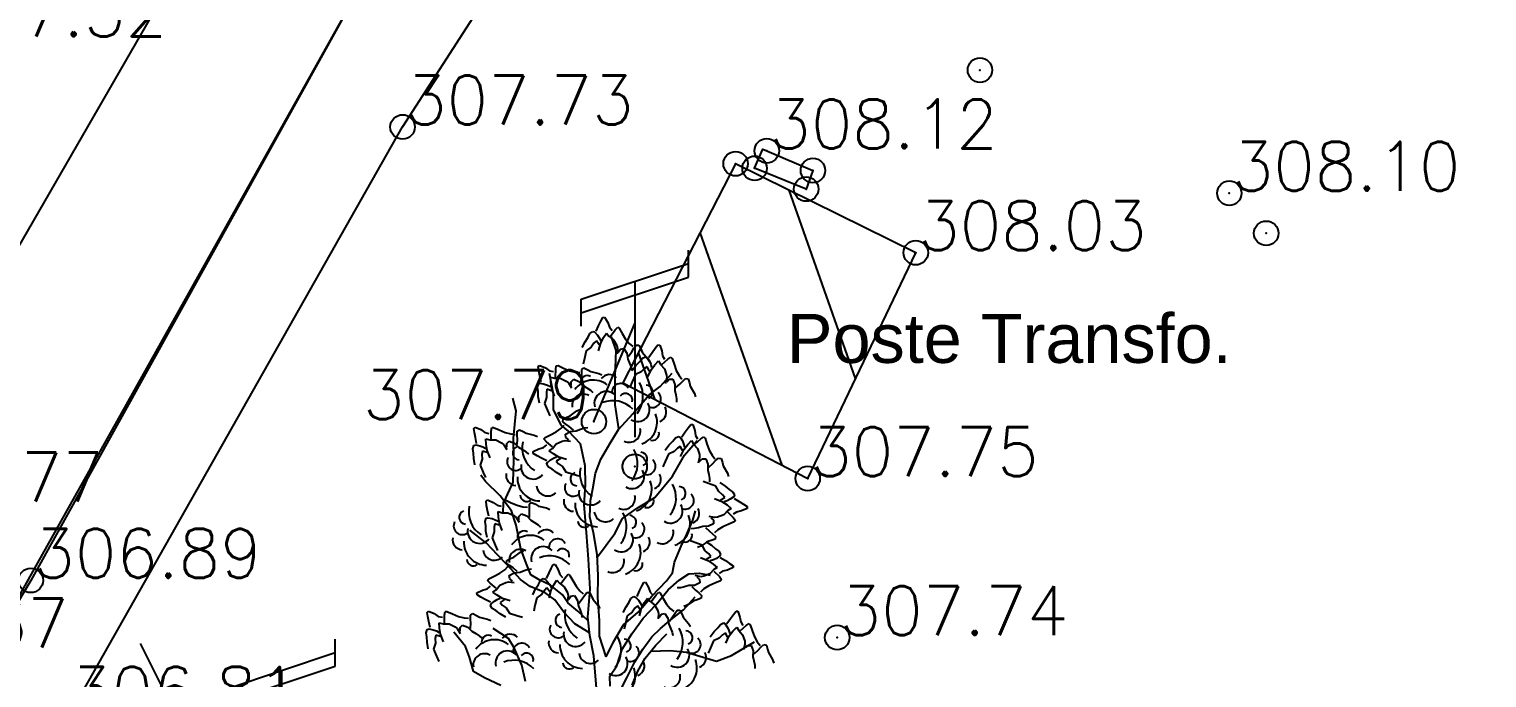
# Model space of a CAD drawing. Header units: millimetres. Extents: x 524954 to 526204, y 9523489 to 9524010.
# Drawn here: x 526006.16 to 526035.92, y 9523861.85 to 9523875.09 of the extents above; entities that cross this region are included whole.
import ezdxf
from ezdxf.enums import TextEntityAlignment as Align

# ---------------------------------------------------------------- set-up
doc = ezdxf.new("R2010")
doc.units = ezdxf.units.MM
doc.header["$PDMODE"] = 32
doc.header["$PDSIZE"] = 0.5
for name, pattern in [('ACAD_ISO12W100', [21, 12, -3, 0, -3, 0, -3]), ('AXES2', [28.575, 19.05, -3.175, 3.175, -3.175]), ('CACHE2', [4.7625, 3.175, -1.5875])]:
    doc.linetypes.add(name, pattern=pattern)
for name, color, linetype in [('Arbre', 34, 'ACAD_ISO12W100'), ('Axe_Route_Existante', 1, 'AXES2'), ('Bati', 6, 'Continuous'), ('Bati_H', 1, 'Continuous'), ('Bord_Route_Existante', 6, 'Continuous'), ('CN_01_00', 3, 'Continuous'), ('Réseau_Electrique', 1, 'CACHE2'), ('TopoAlt', 3, 'Continuous'), ('TOPOJIS', 7, 'Continuous'), ('Toponomie', 7, 'CACHE2')]:
    doc.layers.add(name, color=color, linetype=linetype)
doc.layers.add('Bord_Route_Existante_POLY3D', color=6, linetype='Continuous', plot=False)
doc.layers.add('Trottoir', color=7, linetype='Continuous', true_color=0xff6666)
doc.styles.add('Simplex 1.0', font='Simplex.shx', dxfattribs={"width": 0.99, "height": 1})
doc.styles.get("Standard").update_dxf_attribs({"font": 'arial.ttf'})

# ---------------------------------------------------------------- blocks, each defined once
blk = doc.blocks.new('TCPOINT M')
at = {"color": 0}
blk.add_point((0, 0), dxfattribs=at)
at = {"layer": 'TopoAlt', "style": 'Simplex 1.0', "width": 0.99}
blk.add_attdef('ALT', (0.15, 0.15), '', height=1, dxfattribs=at)
blk = doc.blocks.new('e004')
at = {"color": 0}
blk.add_line((0, 3.777478), (0, 0.25), dxfattribs=at)
for points in [[(-1.096503, 3.137365), (-1.096503, 3.412949), (1.096503, 4.142007), (1.096503, 4.417591)], [(-1.096503, 2.861781), (-1.096503, 3.137365), (1.096503, 3.866423), (1.096503, 4.142007)]]:
    blk.add_lwpolyline(points, dxfattribs=at)
blk.add_circle((0, 0), 0.25, dxfattribs=at)
blk = doc.blocks.new('v088')
at = {"color": 3, "linetype": 'Continuous'}
for p, q in [((-0.118, 12.113), (-0.069, 12.224)), ((-0.069, 12.224), (-0.024, 12.318)), ((-0.024, 12.318), (0.016, 12.396)), ((0.016, 12.396), (0.055, 12.4)), ((0.055, 12.4), (0.118, 12.291)), ((0.118, 12.291), (0.152, 12.195)), ((-0.344, 11.901), (-0.283, 11.991)), ((-0.283, 11.991), (-0.243, 12.069)), ((-0.243, 12.069), (-0.188, 12.111)), ((-0.188, 12.111), (-0.15, 12.099)), ((-0.112, 11.918), (-0.162, 11.869)), ((-0.15, 12.099), (-0.092, 12.035)), ((-0.054, 11.839), (-0.112, 11.918)), ((-0.092, 12.035), (-0.054, 11.98)), ((-0.054, 11.98), (-0.022, 11.919)), ((-0.025, 11.872), (0.032, 11.984)), ((0.032, 11.984), (0.092, 12.078)), ((0.092, 12.078), (0.144, 12.013)), ((0.144, 12.013), (0.24, 11.942)), ((0.152, 12.195), (0.207, 12.131)), ((0.175, 12.015), (0.272, 12.144)), ((0.24, 11.942), (0.305, 11.825)), ((0.272, 12.144), (0.324, 12.197)), ((0.324, 12.197), (0.356, 12.175)), ((0.356, 12.175), (0.415, 12.069)), ((0.415, 12.069), (0.484, 11.953)), ((0.484, 11.953), (0.56, 11.862)), ((-0.403, 11.78), (-0.344, 11.901)), ((-0.32, 11.714), (-0.357, 11.558)), ((-0.217, 11.788), (-0.32, 11.714)), ((-0.162, 11.869), (-0.217, 11.788)), ((-0.066, 11.715), (-0.025, 11.872)), ((0.305, 11.825), (0.32, 11.765)), ((0.32, 11.765), (0.311, 11.65)), ((0.334, 11.69), (0.378, 11.749)), ((0.378, 11.749), (0.45, 11.762)), ((0.45, 11.762), (0.511, 11.664)), ((0.511, 11.664), (0.53, 11.547)), ((0.542, 11.608), (0.608, 11.694)), ((0.56, 11.862), (0.63, 11.801)), ((0.608, 11.694), (0.653, 11.766)), ((0.653, 11.766), (0.699, 11.829)), ((0.699, 11.829), (0.754, 11.828)), ((0.754, 11.828), (0.796, 11.754)), ((0.796, 11.754), (0.824, 11.689)), ((0.824, 11.689), (0.934, 11.561)), ((0.958, 11.583), (1.027, 11.683)), ((1.027, 11.683), (1.089, 11.768)), ((1.089, 11.768), (1.142, 11.837)), ((1.142, 11.837), (1.181, 11.833)), ((1.181, 11.833), (1.223, 11.714)), ((1.223, 11.714), (1.239, 11.614)), ((1.239, 11.614), (1.281, 11.541)), ((-1.299, 11.392), (-1.27, 11.417)), ((-1.285, 11.305), (-1.299, 11.392)), ((-1.27, 11.417), (-1.154, 11.366)), ((-1.154, 11.366), (-1.07, 11.309)), ((-0.947, 11.176), (-0.943, 11.337)), ((-0.943, 11.337), (-0.932, 11.411)), ((-0.932, 11.411), (-0.894, 11.412)), ((-0.894, 11.412), (-0.784, 11.361)), ((-0.784, 11.361), (-0.66, 11.307)), ((-0.413, 11.333), (-0.367, 11.365)), ((-0.413, 11.254), (-0.413, 11.333)), ((-0.357, 11.558), (-0.382, 11.444)), ((-0.367, 11.365), (-0.29, 11.329)), ((-0.29, 11.329), (-0.229, 11.292)), ((0.53, 11.547), (0.565, 11.463)), ((0.565, 11.463), (0.596, 11.383)), ((0.596, 11.383), (0.609, 11.315)), ((0.615, 11.31), (0.696, 11.418)), ((0.696, 11.418), (0.773, 11.494)), ((0.773, 11.494), (0.827, 11.564)), ((0.869, 11.352), (0.8, 11.283)), ((0.827, 11.564), (0.889, 11.595)), ((0.927, 11.391), (0.869, 11.352)), ((0.889, 11.595), (0.923, 11.575)), ((0.923, 11.575), (0.969, 11.502)), ((0.969, 11.302), (0.927, 11.391)), ((0.934, 11.561), (0.97, 11.497)), ((0.935, 11.183), (1.004, 11.329)), ((0.969, 11.502), (0.996, 11.441)), ((0.996, 11.441), (1.016, 11.375)), ((1.004, 11.329), (1.081, 11.429)), ((1.081, 11.429), (1.158, 11.51)), ((1.158, 11.51), (1.196, 11.437)), ((1.196, 11.437), (1.277, 11.348)), ((1.227, 11.433), (1.346, 11.541)), ((1.277, 11.348), (1.319, 11.221)), ((1.346, 11.541), (1.408, 11.583)), ((1.408, 11.583), (1.435, 11.556)), ((1.435, 11.556), (1.473, 11.441)), ((1.473, 11.441), (1.519, 11.314)), ((1.519, 11.314), (1.577, 11.21)), ((-1.317, 10.975), (-1.297, 11.041)), ((-1.297, 11.041), (-1.259, 11.053)), ((-1.266, 11.203), (-1.285, 11.305)), ((-1.241, 11.084), (-1.266, 11.203)), ((-1.259, 11.053), (-1.174, 11.037)), ((-1.174, 11.037), (-1.111, 11.014)), ((-1.111, 11.014), (-1.05, 10.983)), ((-1.07, 11.309), (-0.988, 11.29)), ((-1.05, 11.179), (-0.971, 11.157)), ((-1.044, 11.067), (-1.05, 11.179)), ((-1.024, 10.943), (-1.044, 11.067)), ((-0.971, 11.157), (-0.851, 11.155)), ((-0.851, 11.155), (-0.73, 11.098)), ((-0.73, 11.098), (-0.682, 11.059)), ((-0.682, 11.059), (-0.622, 10.96)), ((-0.66, 11.307), (-0.544, 11.278)), ((-0.626, 11.08), (-0.576, 11.133)), ((-0.626, 11.006), (-0.626, 11.08)), ((-0.576, 11.133), (-0.468, 11.09)), ((-0.544, 11.278), (-0.452, 11.27)), ((-0.468, 11.09), (-0.384, 11.005)), ((-0.408, 11.17), (-0.413, 11.254)), ((-0.41, 11.061), (-0.408, 11.17)), ((-0.229, 11.292), (-0.065, 11.254)), ((-0.065, 11.254), (0.001, 11.223)), ((0.619, 11.083), (0.573, 10.975)), ((0.685, 11.229), (0.619, 11.083)), ((0.8, 11.283), (0.685, 11.229)), ((1.323, 11.16), (1.292, 11.048)), ((1.319, 11.221), (1.323, 11.16)), ((1.323, 11.083), (1.377, 11.133)), ((1.377, 11.133), (1.45, 11.133)), ((1.45, 11.133), (1.492, 11.025)), ((1.492, 11.025), (1.489, 10.906)), ((1.512, 10.964), (1.592, 11.037)), ((1.577, 11.21), (1.635, 11.137)), ((1.592, 11.037), (1.65, 11.098)), ((1.65, 11.098), (1.708, 11.152)), ((1.708, 11.152), (1.762, 11.141)), ((1.762, 11.141), (1.789, 11.06)), ((1.789, 11.06), (1.804, 10.991)), ((-1.303, 10.889), (-1.317, 10.975)), ((-1.3, 10.78), (-1.303, 10.889)), ((-1.277, 10.647), (-1.3, 10.78)), ((-1.131, 10.763), (-1.171, 10.642)), ((-1.122, 10.929), (-1.134, 10.861)), ((-1.134, 10.861), (-1.131, 10.763)), ((-1.029, 10.899), (-1.122, 10.929)), ((-0.966, 10.792), (-1.024, 10.943)), ((-0.384, 11.005), (-0.307, 10.958)), ((-0.307, 10.958), (-0.234, 10.911)), ((-0.234, 10.911), (-0.184, 10.864)), ((1.489, 10.906), (1.508, 10.818)), ((1.508, 10.818), (1.523, 10.733)), ((1.523, 10.733), (1.523, 10.664)), ((1.804, 10.991), (1.889, 10.844)), ((1.889, 10.844), (1.912, 10.775)), ((-1.171, 10.642), (-1.109, 10.494)), ((-1.109, 10.494), (-1.063, 10.387)), ((-0.648, 10.385), (-0.514, 10.488)), ((-0.514, 10.488), (-0.448, 10.519)), ((-2.616, 10.132), (-2.587, 10.158)), ((-2.603, 10.046), (-2.616, 10.132)), ((-2.587, 10.158), (-2.471, 10.107)), ((-2.261, 10.077), (-2.249, 10.151)), ((-2.249, 10.151), (-2.211, 10.152)), ((-2.211, 10.152), (-2.101, 10.101)), ((-0.931, 10.06), (-0.836, 10.131)), ((-0.836, 10.131), (-0.771, 10.198)), ((-0.796, 10.268), (-0.791, 10.323)), ((-0.735, 10.218), (-0.796, 10.268)), ((-0.791, 10.323), (-0.715, 10.36)), ((-0.666, 10.169), (-0.735, 10.218)), ((-0.715, 10.36), (-0.648, 10.385)), ((-0.583, 10.098), (-0.666, 10.169)), ((-0.438, 10.113), (-0.356, 10.14)), ((-0.356, 10.14), (-0.287, 10.149)), ((1.7, 10.058), (1.762, 10.142)), ((1.762, 10.142), (1.816, 10.212)), ((1.816, 10.212), (1.854, 10.208)), ((1.854, 10.208), (1.896, 10.089)), ((-2.583, 9.943), (-2.603, 10.046)), ((-2.558, 9.824), (-2.583, 9.943)), ((-2.471, 10.107), (-2.388, 10.049)), ((-2.388, 10.049), (-2.306, 10.03)), ((-2.368, 9.919), (-2.288, 9.897)), ((-2.362, 9.808), (-2.368, 9.919)), ((-2.288, 9.897), (-2.168, 9.895)), ((-2.264, 9.917), (-2.261, 10.077)), ((-2.168, 9.895), (-2.047, 9.839)), ((-2.101, 10.101), (-1.977, 10.047)), ((-2.047, 9.839), (-2, 9.799)), ((-1.977, 10.047), (-1.862, 10.018)), ((-1.943, 9.82), (-1.893, 9.873)), ((-1.893, 9.873), (-1.786, 9.83)), ((-1.862, 10.018), (-1.769, 10.01)), ((-1.786, 9.83), (-1.702, 9.745)), ((-1.731, 9.995), (-1.73, 10.074)), ((-1.725, 9.911), (-1.731, 9.995)), ((-1.73, 10.074), (-1.685, 10.105)), ((-1.728, 9.802), (-1.725, 9.911)), ((-1.685, 10.105), (-1.608, 10.069)), ((-1.608, 10.069), (-1.547, 10.033)), ((-1.547, 10.033), (-1.382, 9.994)), ((-1.382, 9.994), (-1.316, 9.963)), ((-1.184, 9.915), (-1.161, 9.945)), ((-1.134, 9.859), (-1.184, 9.915)), ((-1.161, 9.945), (-1.051, 9.998)), ((-1.012, 9.755), (-1.134, 9.859)), ((-1.051, 9.998), (-0.931, 10.06)), ((-0.934, 9.816), (-0.814, 9.874)), ((-0.814, 9.874), (-0.753, 9.886)), ((-0.753, 9.886), (-0.639, 9.87)), ((-0.743, 10.015), (-0.642, 10.071)), ((-0.734, 9.943), (-0.743, 10.015)), ((-0.677, 9.896), (-0.734, 9.943)), ((-0.642, 10.071), (-0.523, 10.083)), ((-0.523, 10.083), (-0.438, 10.113)), ((1.369, 9.792), (1.446, 9.869)), ((1.446, 9.869), (1.5, 9.939)), ((1.5, 9.939), (1.562, 9.969)), ((1.562, 9.969), (1.596, 9.95)), ((1.596, 9.95), (1.643, 9.877)), ((1.631, 9.958), (1.7, 10.058)), ((1.643, 9.877), (1.669, 9.815)), ((1.754, 9.804), (1.831, 9.885)), ((1.831, 9.885), (1.869, 9.812)), ((1.896, 10.089), (1.912, 9.989)), ((1.9, 9.808), (2.019, 9.915)), ((1.912, 9.989), (1.954, 9.915)), ((2.019, 9.915), (2.081, 9.958)), ((2.081, 9.958), (2.108, 9.931)), ((2.108, 9.931), (2.146, 9.815)), ((-2.634, 9.715), (-2.614, 9.781)), ((-2.621, 9.629), (-2.634, 9.715)), ((-2.617, 9.52), (-2.621, 9.629)), ((-2.614, 9.781), (-2.576, 9.793)), ((-2.576, 9.793), (-2.492, 9.777)), ((-2.492, 9.777), (-2.428, 9.754)), ((-2.439, 9.669), (-2.451, 9.601)), ((-2.451, 9.601), (-2.448, 9.503)), ((-2.346, 9.639), (-2.439, 9.669)), ((-2.428, 9.754), (-2.368, 9.723)), ((-2.342, 9.683), (-2.362, 9.808)), ((-2.283, 9.532), (-2.342, 9.683)), ((-2, 9.799), (-1.94, 9.7)), ((-1.944, 9.746), (-1.943, 9.82)), ((-1.702, 9.745), (-1.624, 9.699)), ((-1.624, 9.699), (-1.552, 9.652)), ((-1.552, 9.652), (-1.502, 9.604)), ((-1.402, 9.657), (-1.289, 9.715)), ((-1.401, 9.619), (-1.402, 9.657)), ((-1.325, 9.574), (-1.401, 9.619)), ((-1.233, 9.524), (-1.325, 9.574)), ((-1.289, 9.715), (-1.192, 9.743)), ((-1.192, 9.743), (-1.125, 9.794)), ((-1.079, 9.676), (-1.011, 9.724)), ((-0.989, 9.611), (-1.079, 9.676)), ((-1.047, 9.49), (-0.989, 9.525)), ((-1.011, 9.724), (-0.934, 9.816)), ((-0.88, 9.547), (-0.989, 9.611)), ((-0.989, 9.525), (-0.927, 9.553)), ((-0.726, 9.498), (-0.88, 9.547)), ((1.289, 9.685), (1.369, 9.792)), ((1.358, 9.604), (1.292, 9.458)), ((1.473, 9.658), (1.358, 9.604)), ((1.542, 9.727), (1.473, 9.658)), ((1.6, 9.765), (1.542, 9.727)), ((1.643, 9.677), (1.6, 9.765)), ((1.608, 9.558), (1.677, 9.704)), ((1.669, 9.815), (1.689, 9.75)), ((1.677, 9.704), (1.754, 9.804)), ((1.869, 9.812), (1.95, 9.723)), ((1.95, 9.723), (1.993, 9.596)), ((1.996, 9.535), (1.966, 9.423)), ((1.993, 9.596), (1.996, 9.535)), ((2.146, 9.815), (2.193, 9.689)), ((2.193, 9.689), (2.25, 9.585)), ((2.25, 9.585), (2.308, 9.512)), ((2.323, 9.473), (2.381, 9.527)), ((2.381, 9.527), (2.435, 9.515)), ((-2.595, 9.387), (-2.617, 9.52)), ((-2.448, 9.503), (-2.488, 9.382)), ((-2.488, 9.382), (-2.427, 9.234)), ((-2.427, 9.234), (-2.38, 9.127)), ((-1.125, 9.469), (-1.233, 9.524)), ((-1.128, 9.398), (-1.113, 9.435)), ((-1.089, 9.341), (-1.128, 9.398)), ((-1.113, 9.435), (-1.047, 9.49)), ((-1.014, 9.297), (-1.089, 9.341)), ((-0.927, 9.231), (-1.014, 9.297)), ((-0.848, 9.516), (-0.931, 9.463)), ((-0.931, 9.463), (-0.885, 9.411)), ((-0.81, 9.165), (-0.927, 9.231)), ((-0.885, 9.411), (-0.807, 9.351)), ((-0.807, 9.351), (-0.739, 9.244)), ((-0.739, 9.244), (-0.586, 9.198)), ((1.292, 9.458), (1.246, 9.35)), ((1.996, 9.458), (2.05, 9.508)), ((2.05, 9.508), (2.123, 9.508)), ((2.123, 9.508), (2.166, 9.4)), ((2.166, 9.4), (2.162, 9.281)), ((2.162, 9.281), (2.181, 9.192)), ((2.185, 9.338), (2.266, 9.412)), ((2.266, 9.412), (2.323, 9.473)), ((2.435, 9.515), (2.462, 9.435)), ((2.462, 9.435), (2.477, 9.365)), ((2.477, 9.365), (2.562, 9.219)), ((-0.586, 9.198), (-0.473, 9.166)), ((2.18, 9.009), (2.07, 9.048)), ((2.33, 8.953), (2.18, 9.009)), ((2.181, 9.192), (2.196, 9.108)), ((2.196, 9.108), (2.196, 9.038)), ((2.391, 8.841), (2.33, 8.953)), ((2.406, 9.027), (2.519, 8.953)), ((2.519, 8.953), (2.601, 8.881)), ((2.562, 9.219), (2.585, 9.15)), ((-2.366, 8.647), (-2.337, 8.672)), ((-2.353, 8.56), (-2.366, 8.647)), ((-2.337, 8.672), (-2.221, 8.621)), ((-2.011, 8.592), (-1.999, 8.665)), ((-1.999, 8.665), (-1.961, 8.666)), ((-1.961, 8.666), (-1.851, 8.615)), ((2.3, 8.701), (2.45, 8.641)), ((2.465, 8.776), (2.391, 8.841)), ((2.421, 8.673), (2.507, 8.721)), ((2.45, 8.641), (2.555, 8.57)), ((2.507, 8.721), (2.465, 8.776)), ((2.561, 8.655), (2.497, 8.632)), ((2.621, 8.686), (2.561, 8.655)), ((2.601, 8.881), (2.673, 8.832)), ((2.691, 8.737), (2.621, 8.686)), ((2.673, 8.832), (2.708, 8.773)), ((2.708, 8.773), (2.691, 8.737)), ((2.701, 8.703), (2.805, 8.64)), ((2.805, 8.64), (2.893, 8.584)), ((-2.333, 8.457), (-2.353, 8.56)), ((-2.308, 8.338), (-2.333, 8.457)), ((-2.221, 8.621), (-2.138, 8.563)), ((-2.138, 8.563), (-2.056, 8.544)), ((-2.118, 8.433), (-2.038, 8.411)), ((-2.112, 8.322), (-2.118, 8.433)), ((-2.038, 8.411), (-1.918, 8.409)), ((-2.014, 8.431), (-2.011, 8.592)), ((-1.918, 8.409), (-1.797, 8.353)), ((-1.851, 8.615), (-1.727, 8.562)), ((-1.797, 8.353), (-1.75, 8.313)), ((-1.727, 8.562), (-1.612, 8.532)), ((-1.693, 8.334), (-1.643, 8.387)), ((-1.643, 8.387), (-1.536, 8.344)), ((-1.612, 8.532), (-1.519, 8.524)), ((-1.536, 8.344), (-1.452, 8.259)), ((-1.481, 8.509), (-1.48, 8.588)), ((-1.475, 8.425), (-1.481, 8.509)), ((-1.48, 8.588), (-1.435, 8.619)), ((-1.478, 8.316), (-1.475, 8.425)), ((-1.435, 8.619), (-1.357, 8.583)), ((-1.357, 8.583), (-1.297, 8.547)), ((-1.297, 8.547), (-1.132, 8.508)), ((-1.132, 8.508), (-1.066, 8.477)), ((2.301, 8.311), (2.188, 8.335)), ((2.487, 8.369), (2.362, 8.319)), ((2.57, 8.455), (2.487, 8.369)), ((2.555, 8.57), (2.64, 8.498)), ((2.568, 8.425), (2.683, 8.312)), ((2.64, 8.498), (2.57, 8.455)), ((2.749, 8.424), (2.679, 8.378)), ((2.848, 8.446), (2.749, 8.424)), ((2.964, 8.496), (2.848, 8.446)), ((2.893, 8.584), (2.966, 8.534)), ((2.966, 8.534), (2.964, 8.496)), ((-2.384, 8.23), (-2.364, 8.296)), ((-2.371, 8.143), (-2.384, 8.23)), ((-2.367, 8.034), (-2.371, 8.143)), ((-2.364, 8.296), (-2.326, 8.308)), ((-2.326, 8.308), (-2.242, 8.291)), ((-2.242, 8.291), (-2.178, 8.268)), ((-2.189, 8.184), (-2.201, 8.115)), ((-2.201, 8.115), (-2.198, 8.017)), ((-2.096, 8.154), (-2.189, 8.184)), ((-2.178, 8.268), (-2.118, 8.237)), ((-2.092, 8.197), (-2.112, 8.322)), ((-2.033, 8.047), (-2.092, 8.197)), ((-1.75, 8.313), (-1.69, 8.215)), ((-1.694, 8.261), (-1.693, 8.334)), ((-1.452, 8.259), (-1.374, 8.213)), ((-1.374, 8.213), (-1.302, 8.166)), ((-1.302, 8.166), (-1.252, 8.118)), ((1.888, 8.085), (1.819, 8.08)), ((1.971, 8.105), (1.888, 8.085)), ((2.058, 8.13), (1.971, 8.105)), ((2.178, 8.134), (2.058, 8.13)), ((2.117, 8.111), (2.195, 8.035)), ((2.282, 8.183), (2.178, 8.134)), ((2.225, 8.306), (2.278, 8.256)), ((2.278, 8.256), (2.282, 8.183)), ((2.367, 8.061), (2.298, 7.999)), ((2.362, 8.319), (2.301, 8.311)), ((2.467, 8.125), (2.367, 8.061)), ((2.591, 8.179), (2.467, 8.125)), ((2.704, 8.225), (2.591, 8.179)), ((2.683, 8.312), (2.729, 8.254)), ((2.729, 8.254), (2.704, 8.225)), ((-2.345, 7.902), (-2.367, 8.034)), ((-2.198, 8.017), (-2.238, 7.897)), ((-2.238, 7.897), (-2.177, 7.749)), ((-2.177, 7.749), (-2.13, 7.641)), ((1.896, 7.802), (1.786, 7.841)), ((2.046, 7.746), (1.896, 7.802)), ((2.163, 7.821), (2.022, 7.727)), ((2.107, 7.634), (2.046, 7.746)), ((2.123, 7.82), (2.235, 7.746)), ((2.231, 7.841), (2.163, 7.821)), ((2.195, 8.035), (2.261, 7.981)), ((2.31, 7.872), (2.231, 7.841)), ((2.235, 7.746), (2.317, 7.675)), ((2.261, 7.981), (2.318, 7.927)), ((2.318, 7.927), (2.31, 7.872)), ((-1.94, 7.438), (-1.864, 7.475)), ((-1.864, 7.475), (-1.797, 7.5)), ((-1.797, 7.5), (-1.663, 7.603)), ((-1.663, 7.603), (-1.598, 7.634)), ((2.022, 7.727), (1.955, 7.7)), ((2.016, 7.494), (2.166, 7.434)), ((2.181, 7.57), (2.107, 7.634)), ((2.137, 7.467), (2.223, 7.514)), ((2.223, 7.514), (2.181, 7.57)), ((2.277, 7.448), (2.213, 7.425)), ((2.337, 7.479), (2.277, 7.448)), ((2.317, 7.675), (2.389, 7.625)), ((2.407, 7.53), (2.337, 7.479)), ((2.389, 7.625), (2.424, 7.566)), ((2.424, 7.566), (2.407, 7.53)), ((2.417, 7.496), (2.521, 7.433)), ((-2.2, 7.113), (-2.081, 7.175)), ((-2.081, 7.175), (-1.985, 7.246)), ((-1.985, 7.246), (-1.92, 7.313)), ((-1.945, 7.383), (-1.94, 7.438)), ((-1.884, 7.333), (-1.945, 7.383)), ((-1.892, 7.13), (-1.791, 7.186)), ((-1.815, 7.284), (-1.884, 7.333)), ((-1.732, 7.213), (-1.815, 7.284)), ((-1.791, 7.186), (-1.672, 7.198)), ((-1.672, 7.198), (-1.587, 7.228)), ((-1.587, 7.228), (-1.505, 7.255)), ((-1.505, 7.255), (-1.436, 7.264)), ((-1.128, 7.069), (-1.078, 7.18)), ((-1.078, 7.18), (-1.034, 7.275)), ((-1.034, 7.275), (-0.994, 7.353)), ((-0.994, 7.353), (-0.955, 7.356)), ((-0.955, 7.356), (-0.891, 7.247)), ((-0.891, 7.247), (-0.858, 7.151)), ((-0.858, 7.151), (-0.802, 7.088)), ((-0.738, 7.1), (-0.686, 7.153)), ((-0.686, 7.153), (-0.654, 7.131)), ((2.203, 7.162), (2.079, 7.112)), ((2.166, 7.434), (2.271, 7.363)), ((2.286, 7.249), (2.203, 7.162)), ((2.271, 7.363), (2.357, 7.292)), ((2.284, 7.218), (2.399, 7.105)), ((2.357, 7.292), (2.286, 7.249)), ((2.465, 7.218), (2.395, 7.171)), ((2.564, 7.239), (2.465, 7.218)), ((2.521, 7.433), (2.609, 7.377)), ((2.68, 7.289), (2.564, 7.239)), ((2.609, 7.377), (2.682, 7.328)), ((2.682, 7.328), (2.68, 7.289)), ((-2.439, 6.83), (-2.342, 6.858)), ((-2.342, 6.858), (-2.275, 6.909)), ((-2.333, 7.03), (-2.31, 7.06)), ((-2.283, 6.974), (-2.333, 7.03)), ((-2.31, 7.06), (-2.2, 7.113)), ((-2.161, 6.87), (-2.283, 6.974)), ((-2.161, 6.839), (-2.083, 6.931)), ((-2.083, 6.931), (-1.963, 6.989)), ((-1.963, 6.989), (-1.902, 7.001)), ((-1.902, 7.001), (-1.788, 6.985)), ((-1.883, 7.058), (-1.892, 7.13)), ((-1.826, 7.011), (-1.883, 7.058)), ((-1.413, 6.737), (-1.354, 6.857)), ((-1.354, 6.857), (-1.293, 6.947)), ((-1.293, 6.947), (-1.253, 7.025)), ((-1.253, 7.025), (-1.198, 7.067)), ((-1.198, 7.067), (-1.16, 7.055)), ((-1.122, 6.874), (-1.172, 6.826)), ((-1.16, 7.055), (-1.101, 6.992)), ((-1.064, 6.795), (-1.122, 6.874)), ((-1.101, 6.992), (-1.063, 6.936)), ((-1.063, 6.936), (-1.032, 6.875)), ((-1.035, 6.828), (-0.978, 6.941)), ((-0.978, 6.941), (-0.918, 7.034)), ((-0.918, 7.034), (-0.866, 6.97)), ((-0.866, 6.97), (-0.77, 6.898)), ((-0.835, 6.972), (-0.738, 7.1)), ((-0.77, 6.898), (-0.705, 6.781)), ((-0.654, 7.131), (-0.595, 7.025)), ((-0.595, 7.025), (-0.526, 6.909)), ((-0.526, 6.909), (-0.45, 6.818)), ((0.768, 6.815), (0.813, 6.909)), ((0.813, 6.909), (0.853, 6.987)), ((0.853, 6.987), (0.891, 6.991)), ((0.891, 6.991), (0.955, 6.881)), ((0.955, 6.881), (0.989, 6.786)), ((1.604, 6.878), (1.535, 6.874)), ((1.688, 6.899), (1.604, 6.878)), ((1.775, 6.923), (1.688, 6.899)), ((1.894, 6.927), (1.775, 6.923)), ((1.834, 6.904), (1.912, 6.828)), ((1.999, 6.976), (1.894, 6.927)), ((2.018, 7.104), (1.904, 7.128)), ((1.941, 7.1), (1.994, 7.049)), ((1.994, 7.049), (1.999, 6.976)), ((2.084, 6.854), (2.014, 6.792)), ((2.079, 7.112), (2.018, 7.104)), ((2.184, 6.918), (2.084, 6.854)), ((2.307, 6.972), (2.184, 6.918)), ((2.42, 7.018), (2.307, 6.972)), ((2.399, 7.105), (2.445, 7.047)), ((2.445, 7.047), (2.42, 7.018)), ((-2.551, 6.772), (-2.439, 6.83)), ((-2.55, 6.734), (-2.551, 6.772)), ((-2.475, 6.689), (-2.55, 6.734)), ((-2.383, 6.639), (-2.475, 6.689)), ((-2.274, 6.584), (-2.383, 6.639)), ((-2.277, 6.513), (-2.262, 6.55)), ((-2.262, 6.55), (-2.196, 6.606)), ((-2.228, 6.791), (-2.161, 6.839)), ((-2.138, 6.726), (-2.228, 6.791)), ((-2.196, 6.606), (-2.138, 6.64)), ((-2.029, 6.662), (-2.138, 6.726)), ((-2.138, 6.64), (-2.076, 6.668)), ((-1.998, 6.632), (-2.08, 6.578)), ((-2.08, 6.578), (-2.034, 6.526)), ((-1.875, 6.613), (-2.029, 6.662)), ((-1.33, 6.67), (-1.367, 6.514)), ((-1.227, 6.745), (-1.33, 6.67)), ((-1.172, 6.826), (-1.227, 6.745)), ((-1.076, 6.671), (-1.035, 6.828)), ((-0.705, 6.781), (-0.69, 6.721)), ((-0.69, 6.721), (-0.699, 6.606)), ((-0.675, 6.646), (-0.632, 6.705)), ((-0.632, 6.705), (-0.56, 6.719)), ((-0.56, 6.719), (-0.498, 6.621)), ((-0.498, 6.621), (-0.48, 6.503)), ((-0.468, 6.564), (-0.402, 6.651)), ((-0.45, 6.818), (-0.379, 6.757)), ((-0.402, 6.651), (-0.357, 6.722)), ((-0.357, 6.722), (-0.31, 6.785)), ((-0.31, 6.785), (-0.255, 6.784)), ((-0.255, 6.784), (-0.214, 6.71)), ((-0.214, 6.71), (-0.186, 6.645)), ((-0.186, 6.645), (-0.075, 6.517)), ((0.493, 6.492), (0.554, 6.582)), ((0.554, 6.582), (0.594, 6.66)), ((0.594, 6.66), (0.649, 6.702)), ((0.649, 6.702), (0.686, 6.689)), ((0.686, 6.689), (0.745, 6.626)), ((0.719, 6.703), (0.768, 6.815)), ((0.745, 6.626), (0.783, 6.571)), ((0.783, 6.571), (0.814, 6.51)), ((0.811, 6.463), (0.868, 6.575)), ((0.868, 6.575), (0.929, 6.669)), ((0.929, 6.669), (0.98, 6.604)), ((0.98, 6.604), (1.076, 6.532)), ((0.989, 6.786), (1.044, 6.722)), ((1.011, 6.606), (1.108, 6.734)), ((1.108, 6.734), (1.161, 6.787)), ((1.161, 6.787), (1.192, 6.766)), ((1.192, 6.766), (1.252, 6.66)), ((1.252, 6.66), (1.321, 6.544)), ((1.879, 6.614), (1.738, 6.52)), ((1.947, 6.634), (1.879, 6.614)), ((1.912, 6.828), (1.977, 6.774)), ((2.026, 6.666), (1.947, 6.634)), ((1.977, 6.774), (2.034, 6.72)), ((2.034, 6.72), (2.026, 6.666)), ((-3.568, 6.377), (-3.539, 6.402)), ((-3.555, 6.29), (-3.568, 6.377)), ((-3.535, 6.188), (-3.555, 6.29)), ((-3.539, 6.402), (-3.423, 6.351)), ((-3.423, 6.351), (-3.34, 6.294)), ((-3.34, 6.294), (-3.258, 6.275)), ((-3.216, 6.161), (-3.213, 6.322)), ((-3.213, 6.322), (-3.201, 6.396)), ((-3.201, 6.396), (-3.163, 6.397)), ((-3.163, 6.397), (-3.053, 6.346)), ((-3.053, 6.346), (-2.929, 6.292)), ((-2.929, 6.292), (-2.814, 6.263)), ((-2.814, 6.263), (-2.721, 6.255)), ((-2.683, 6.24), (-2.682, 6.318)), ((-2.682, 6.318), (-2.637, 6.35)), ((-2.637, 6.35), (-2.56, 6.314)), ((-2.56, 6.314), (-2.499, 6.278)), ((-2.499, 6.278), (-2.334, 6.239)), ((-2.238, 6.456), (-2.277, 6.513)), ((-2.163, 6.412), (-2.238, 6.456)), ((-2.076, 6.346), (-2.163, 6.412)), ((-1.959, 6.28), (-2.076, 6.346)), ((-2.034, 6.526), (-1.957, 6.466)), ((-1.957, 6.466), (-1.888, 6.359)), ((-1.888, 6.359), (-1.735, 6.313)), ((-1.735, 6.313), (-1.622, 6.281)), ((-1.367, 6.514), (-1.392, 6.4)), ((-0.48, 6.503), (-0.444, 6.419)), ((-0.444, 6.419), (-0.414, 6.339)), ((-0.414, 6.339), (-0.401, 6.271)), ((-0.075, 6.517), (-0.04, 6.453)), ((0.433, 6.371), (0.493, 6.492)), ((0.516, 6.305), (0.479, 6.149)), ((0.62, 6.379), (0.516, 6.305)), ((0.675, 6.46), (0.62, 6.379)), ((0.724, 6.509), (0.675, 6.46)), ((0.782, 6.43), (0.724, 6.509)), ((0.771, 6.306), (0.811, 6.463)), ((1.076, 6.532), (1.141, 6.416)), ((1.141, 6.416), (1.157, 6.356)), ((1.157, 6.356), (1.147, 6.241)), ((1.171, 6.28), (1.215, 6.339)), ((1.215, 6.339), (1.286, 6.353)), ((1.286, 6.353), (1.348, 6.255)), ((1.321, 6.544), (1.397, 6.452)), ((1.348, 6.255), (1.367, 6.137)), ((1.378, 6.198), (1.444, 6.285)), ((1.397, 6.452), (1.467, 6.391)), ((1.444, 6.285), (1.489, 6.356)), ((1.489, 6.356), (1.536, 6.42)), ((1.536, 6.42), (1.591, 6.419)), ((1.591, 6.419), (1.633, 6.344)), ((1.633, 6.344), (1.661, 6.279)), ((1.661, 6.279), (1.771, 6.151)), ((1.738, 6.52), (1.671, 6.493)), ((2.623, 6.25), (2.685, 6.334)), ((2.685, 6.334), (2.739, 6.404)), ((2.739, 6.404), (2.777, 6.4)), ((2.777, 6.4), (2.82, 6.28)), ((2.82, 6.28), (2.835, 6.18)), ((-3.586, 5.96), (-3.566, 6.026)), ((-3.573, 5.874), (-3.586, 5.96)), ((-3.566, 6.026), (-3.528, 6.038)), ((-3.51, 6.069), (-3.535, 6.188)), ((-3.528, 6.038), (-3.444, 6.022)), ((-3.444, 6.022), (-3.38, 5.999)), ((-3.38, 5.999), (-3.32, 5.968)), ((-3.32, 6.164), (-3.24, 6.142)), ((-3.314, 6.053), (-3.32, 6.164)), ((-3.294, 5.928), (-3.314, 6.053)), ((-3.24, 6.142), (-3.121, 6.14)), ((-3.121, 6.14), (-2.999, 6.083)), ((-2.999, 6.083), (-2.952, 6.044)), ((-2.952, 6.044), (-2.892, 5.945)), ((-2.896, 5.991), (-2.895, 6.065)), ((-2.895, 6.065), (-2.845, 6.118)), ((-2.845, 6.118), (-2.738, 6.075)), ((-2.738, 6.075), (-2.654, 5.99)), ((-2.677, 6.155), (-2.683, 6.24)), ((-2.68, 6.046), (-2.677, 6.155)), ((-2.654, 5.99), (-2.576, 5.943)), ((-2.334, 6.239), (-2.268, 6.208)), ((0.479, 6.149), (0.454, 6.035)), ((1.367, 6.137), (1.402, 6.054)), ((1.402, 6.054), (1.433, 5.974)), ((1.433, 5.974), (1.446, 5.906)), ((1.771, 6.151), (1.807, 6.088)), ((2.212, 5.877), (2.293, 5.984)), ((2.293, 5.984), (2.37, 6.061)), ((2.37, 6.061), (2.423, 6.13)), ((2.423, 6.13), (2.485, 6.161)), ((2.523, 5.957), (2.466, 5.919)), ((2.485, 6.161), (2.52, 6.142)), ((2.52, 6.142), (2.566, 6.069)), ((2.566, 5.869), (2.523, 5.957)), ((2.554, 6.15), (2.623, 6.25)), ((2.566, 6.069), (2.593, 6.007)), ((2.593, 6.007), (2.612, 5.942)), ((2.6, 5.896), (2.677, 5.996)), ((2.677, 5.996), (2.754, 6.077)), ((2.754, 6.077), (2.793, 6.004)), ((2.793, 6.004), (2.873, 5.915)), ((2.823, 6), (2.943, 6.107)), ((2.835, 6.18), (2.877, 6.107)), ((2.943, 6.107), (3.004, 6.15)), ((3.004, 6.15), (3.031, 6.123)), ((3.031, 6.123), (3.07, 6.007)), ((3.07, 6.007), (3.116, 5.88)), ((-3.57, 5.765), (-3.573, 5.874)), ((-3.547, 5.632), (-3.57, 5.765)), ((-3.4, 5.748), (-3.44, 5.627)), ((-3.392, 5.914), (-3.403, 5.846)), ((-3.403, 5.846), (-3.4, 5.748)), ((-3.298, 5.884), (-3.392, 5.914)), ((-3.235, 5.777), (-3.294, 5.928)), ((-2.576, 5.943), (-2.504, 5.896)), ((-2.504, 5.896), (-2.454, 5.849)), ((2.281, 5.796), (2.216, 5.65)), ((2.396, 5.85), (2.281, 5.796)), ((2.466, 5.919), (2.396, 5.85)), ((2.531, 5.75), (2.6, 5.896)), ((2.873, 5.915), (2.916, 5.788)), ((2.92, 5.727), (2.889, 5.615)), ((2.916, 5.788), (2.92, 5.727)), ((2.92, 5.65), (2.973, 5.7)), ((2.973, 5.7), (3.047, 5.7)), ((3.047, 5.7), (3.089, 5.592)), ((3.116, 5.88), (3.173, 5.777)), ((3.173, 5.777), (3.231, 5.703)), ((3.189, 5.603), (3.247, 5.665)), ((3.247, 5.665), (3.304, 5.719)), ((3.304, 5.719), (3.358, 5.707)), ((3.358, 5.707), (3.385, 5.627)), ((-3.44, 5.627), (-3.379, 5.479)), ((-3.379, 5.479), (-3.332, 5.372)), ((2.216, 5.65), (2.169, 5.542)), ((3.089, 5.592), (3.085, 5.473)), ((3.085, 5.473), (3.104, 5.384)), ((3.104, 5.384), (3.12, 5.3)), ((3.108, 5.53), (3.189, 5.603)), ((3.385, 5.627), (3.4, 5.557)), ((3.4, 5.557), (3.485, 5.411)), ((3.485, 5.411), (3.508, 5.342)), ((3.12, 5.3), (3.12, 5.23))]:
    blk.add_line(p, q, dxfattribs=at)
at = {"linetype": 'Continuous'}
for p, q in [((0.29, 11.722), (0.197, 12)), ((0.27, 11.193), (0.29, 11.722)), ((-0.991, 10.831), (-1.069, 11.252)), ((0.269, 10.614), (0.27, 11.193)), ((1.188, 10.988), (1.437, 11.261)), ((-1.749, 10.491), (-1.817, 10.751)), ((-0.991, 10.52), (-0.991, 10.831)), ((0.634, 10.429), (0.968, 10.816)), ((0.968, 10.816), (1.188, 10.988)), ((-1.806, 9.931), (-1.749, 10.491)), ((-0.835, 10.2), (-0.991, 10.52)), ((0.345, 10.122), (0.269, 10.614)), ((0.336, 10.112), (0.634, 10.429)), ((-0.683, 10.078), (-0.835, 10.2)), ((-1.797, 9.483), (-1.806, 9.931)), ((-0.435, 9.816), (-0.683, 10.078)), ((-0.025, 9.501), (0.168, 9.829)), ((0.168, 9.829), (0.336, 10.112)), ((1.69, 9.587), (1.945, 9.885)), ((-0.339, 9.37), (-0.435, 9.816)), ((1.444, 9.153), (1.69, 9.587)), ((-1.812, 9.035), (-1.797, 9.483)), ((-0.337, 8.979), (-0.339, 9.37)), ((-0.131, 9.219), (-0.025, 9.501)), ((-2.378, 9.048), (-2.474, 9.177)), ((-2.074, 8.756), (-2.378, 9.048)), ((-1.992, 8.647), (-1.812, 9.035)), ((-0.36, 8.574), (-0.337, 8.979)), ((-0.186, 8.901), (-0.131, 9.219)), ((1.08, 8.722), (1.444, 9.153)), ((-1.843, 8.45), (-2.074, 8.756)), ((-0.243, 8.328), (-0.231, 8.658)), ((-0.231, 8.658), (-0.186, 8.901)), ((0.718, 8.503), (1.08, 8.722)), ((-1.75, 8.153), (-1.843, 8.45)), ((-0.311, 8.009), (-0.36, 8.574)), ((0.424, 8.292), (0.718, 8.503)), ((1.855, 8.26), (1.913, 8.447)), ((-2.358, 7.786), (-2.7, 8.052)), ((-1.653, 7.676), (-1.75, 8.153)), ((-0.174, 8), (-0.243, 8.328)), ((0.262, 7.984), (0.424, 8.292)), ((1.736, 7.971), (1.855, 8.26)), ((-2.129, 7.554), (-2.358, 7.786)), ((-0.274, 7.463), (-0.311, 8.009)), ((-0.096, 7.56), (-0.174, 8)), ((-0.093, 7.509), (0.262, 7.984)), ((1.617, 7.726), (1.736, 7.971)), ((-1.932, 7.347), (-2.129, 7.554)), ((-1.547, 7.38), (-1.653, 7.676)), ((-0.237, 6.848), (-0.274, 7.463)), ((-0.075, 7.131), (-0.096, 7.56)), ((1.481, 7.4), (1.617, 7.726)), ((-1.665, 7.048), (-1.932, 7.347)), ((-1.449, 7.14), (-1.547, 7.38)), ((1.321, 7.017), (1.442, 7.181)), ((1.442, 7.181), (1.481, 7.4)), ((1.575, 7.035), (1.778, 7.163)), ((1.778, 7.163), (1.983, 7.174)), ((1.983, 7.174), (2.214, 7.135)), ((-1.463, 6.903), (-1.665, 7.048)), ((-1.162, 6.785), (-1.463, 6.903)), ((-1.266, 7.031), (-1.449, 7.14)), ((-1.047, 6.93), (-1.266, 7.031)), ((-0.806, 6.736), (-1.047, 6.93)), ((-0.287, 6.281), (-0.237, 6.848)), ((-0.084, 6.677), (-0.075, 7.131)), ((1.023, 6.706), (1.321, 7.017)), ((1.356, 6.837), (1.575, 7.035)), ((-0.96, 6.634), (-1.162, 6.785)), ((-0.78, 6.382), (-0.96, 6.634)), ((-0.697, 6.571), (-0.806, 6.736)), ((-0.488, 6.401), (-0.697, 6.571)), ((-0.049, 6.211), (-0.084, 6.677)), ((0.743, 6.383), (1.023, 6.706)), ((1.107, 6.54), (1.356, 6.837)), ((1.663, 6.427), (1.906, 6.693)), ((-0.551, 6.145), (-0.78, 6.382)), ((-0.279, 6.204), (-0.488, 6.401)), ((-0.248, 5.902), (-0.287, 6.281)), ((0.438, 6.122), (0.743, 6.383)), ((0.61, 5.939), (0.846, 6.255)), ((0.846, 6.255), (1.107, 6.54)), ((1.381, 6.204), (1.663, 6.427)), ((-2.787, 5.681), (-3.023, 5.969)), ((-1.907, 5.843), (-2.222, 6.048)), ((-0.254, 5.961), (-0.551, 6.145)), ((-0.049, 5.888), (-0.049, 6.211)), ((0.24, 5.776), (0.438, 6.122)), ((1.021, 5.879), (1.198, 6.044)), ((1.198, 6.044), (1.381, 6.204)), ((-2.701, 5.459), (-2.787, 5.681)), ((-1.791, 5.652), (-1.907, 5.843)), ((-0.165, 5.487), (-0.248, 5.902)), ((0.085, 5.468), (-0.049, 5.888)), ((0.085, 5.468), (0.24, 5.776)), ((0.411, 5.624), (0.61, 5.939)), ((0.834, 5.626), (1.021, 5.879)), ((0.881, 5.441), (1.1, 5.706)), ((1.1, 5.706), (1.325, 5.941)), ((2.646, 5.496), (3.119, 5.774)), ((-2.621, 5.169), (-2.701, 5.459)), ((-1.635, 5.301), (-1.791, 5.652)), ((-0.107, 4.829), (-0.165, 5.487)), ((0.306, 5.286), (0.411, 5.624)), ((0.51, 5.041), (0.671, 5.368)), ((0.671, 5.368), (0.834, 5.626)), ((0.731, 5.176), (0.881, 5.441)), ((1.001, 5.586), (1.394, 5.601)), ((1.394, 5.601), (1.731, 5.564)), ((1.731, 5.564), (2, 5.483)), ((2, 5.483), (2.338, 5.378)), ((2.338, 5.378), (2.646, 5.496)), ((-2.4, 5.043), (-2.621, 5.169)), ((-1.559, 4.967), (-1.635, 5.301)), ((0.161, 5.071), (0.306, 5.286)), ((0.172, 4.872), (0.161, 5.071)), ((0.619, 4.888), (0.731, 5.176)), ((-2.061, 4.882), (-2.4, 5.043)), ((0.379, 4.79), (0.51, 5.041))]:
    blk.add_line(p, q, dxfattribs=at)
at = {"color": 3, "linetype": 'Continuous'}
for centre, major_axis, start_param, end_param in [((-0.176, 10.651), (0.33, 0.33), 0.12682, 1.733702), ((-0.3, 11.072), (0.0964, 0.0964), 0.254619, 2.377018), ((0.15, 11.024), (0.145, 0.145), 6.263619, 7.998733), ((0.383, 10.87), (-0.125, 0.125), 4.396235, 7.060094), ((0.275, 10.786), (0.4, 0.4), 4.836335, 6.022049), ((0.899, 10.876), (0.099, 0.099), 4.31771, 7.031286), ((-0.376, 10.6), (0.164, 0.164), 0.282297, 2.520721), ((0.091, 10.641), (0.174, 0.174), 6.236163, 8.918901), ((0.223, 10.132), (-0.4, 0.4), 4.689978, 5.875693), ((0.483, 10.705), (-0.099, 0.099), 3.680741, 6.394318), ((1.029, 10.733), (-0.125, 0.125), 2.081137, 4.744996), ((0.728, 10.517), (-0.174, 0.174), 1.793126, 4.475865), ((0.662, 10.258), (-0.33, 0.33), 2.69514, 4.302022), ((1.111, 10.467), (-0.145, 0.145), 2.713295, 4.448408), ((0.557, 10.08), (0.164, 0.164), 3.478918, 5.717341), ((-1.063, 9.743), (0.4, 0.4), 2.158504, 3.344219), ((1.031, 10.021), (0.0964, 0.0964), 3.62262, 5.745019), ((-1.76, 9.451), (-0.125, 0.125), 0.293965, 2.957824), ((-1.682, 9.628), (-0.099, 0.099), -0.421529, 2.292047), ((0.165, 9.415), (0.4, 0.4), 4.836335, 6.022049), ((0.788, 9.505), (-0.099, 0.099), 2.746913, 5.46049), ((-1.405, 9.343), (0.174, 0.174), 2.133893, 4.816631), ((-0.504, 9.099), (0.099, 0.099), 1.149268, 3.862844), ((0.115, 9.214), (-0.4, 0.4), 0.587708, 1.773422), ((0.617, 9.147), (-0.174, 0.174), 1.793126, 4.475865), ((0.918, 9.363), (0.125, 0.125), 3.651933, 6.315792), ((-1.753, 9.172), (-0.145, 0.145), 0.590553, 2.325666), ((-1.26, 9.119), (0.33, 0.33), 2.307735, 3.914618), ((-1.104, 8.984), (0.164, 0.164), 2.463212, 4.701636), ((-0.582, 8.923), (0.125, 0.125), 1.864761, 4.52862), ((0.552, 8.888), (-0.33, 0.33), 2.69514, 4.302022), ((1.001, 9.096), (-0.145, 0.145), 2.713295, 4.448408), ((0.949, 8.713), (-0.4, 0.4), 3.265538, 4.451253), ((1.572, 8.803), (0.099, 0.099), 4.31771, 7.031286), ((-1.534, 8.776), (0.0964, 0.0964), 2.435534, 4.557933), ((-0.575, 8.644), (0.145, 0.145), 2.161349, 3.896462), ((-0.227, 8.814), (0.174, 0.174), 2.133893, 4.816631), ((0.447, 8.71), (-0.164, 0.164), 1.908121, 4.146545), ((0.921, 8.65), (0.0964, 0.0964), 3.62262, 5.745019), ((1.702, 8.661), (0.125, 0.125), 3.651933, 6.315792), ((-2.774, 8.316), (-0.099, 0.099), -0.421529, 2.292047), ((-2.155, 8.43), (0.4, 0.4), 2.158504, 3.344219), ((-0.082, 8.59), (0.33, 0.33), 2.307735, 3.914618), ((0.074, 8.455), (0.164, 0.164), 2.463212, 4.701636), ((-0.061, 8.127), (-0.4, 0.4), 3.265538, 4.451253), ((0.562, 8.217), (0.099, 0.099), 4.31771, 7.031286), ((1.401, 8.445), (0.174, 0.174), 3.363922, 6.046661), ((1.336, 8.186), (-0.33, 0.33), 2.69514, 4.302022), ((1.785, 8.394), (-0.145, 0.145), 2.713295, 4.448408), ((-2.851, 8.139), (-0.125, 0.125), 0.293965, 2.957824), ((-2.497, 8.031), (0.174, 0.174), 2.133893, 4.816631), ((-1.589, 7.903), (0.0964, 0.0964), 0.254619, 2.377018), ((-1.138, 7.855), (-0.145, 0.145), 4.692823, 6.427936), ((-0.356, 8.247), (0.0964, 0.0964), 2.435534, 4.557933), ((0.692, 8.074), (-0.125, 0.125), 2.081137, 4.744996), ((1.23, 8.008), (0.164, 0.164), 3.478918, 5.717341), ((-2.844, 7.86), (-0.145, 0.145), 0.590553, 2.325666), ((-2.352, 7.806), (0.33, 0.33), 2.307735, 3.914618), ((-1.464, 7.482), (0.33, 0.33), 0.12682, 1.733702), ((-1.198, 7.473), (-0.174, 0.174), 4.665366, 7.348105), ((-0.906, 7.701), (0.125, 0.125), 5.967031, 8.63089), ((0.391, 7.858), (0.174, 0.174), 3.363922, 6.046661), ((0.326, 7.599), (0.33, 0.33), 4.265936, 5.872819), ((0.775, 7.808), (-0.145, 0.145), 2.713295, 4.448408), ((1.705, 7.948), (-0.0964, 0.0964), 2.051824, 4.174223), ((-2.625, 7.463), (0.0964, 0.0964), 2.435534, 4.557933), ((-2.195, 7.672), (0.164, 0.164), 2.463212, 4.701636), ((-1.664, 7.431), (-0.164, 0.164), -1.288499, 0.949924), ((-1.066, 6.963), (-0.4, 0.4), 4.689978, 5.875693), ((-0.805, 7.536), (-0.099, 0.099), 3.680741, 6.394318), ((0.221, 7.421), (0.164, 0.164), 3.478918, 5.717341), ((0.695, 7.362), (-0.0964, 0.0964), 2.051824, 4.174223), ((-0.812, 6.21), (-0.099, 0.099), -0.421529, 2.292047), ((-0.193, 6.324), (-0.4, 0.4), 0.587708, 1.773422), ((-0.89, 6.033), (0.125, 0.125), 1.864761, 4.52862), ((-0.535, 5.925), (0.174, 0.174), 2.133893, 4.816631), ((1.088, 5.771), (-0.4, 0.4), 3.265538, 4.451253), ((1.711, 5.861), (0.099, 0.099), 4.31771, 7.031286), ((-2.195, 5.352), (0.33, 0.33), 0.12682, 1.733702), ((-2.32, 5.773), (0.0964, 0.0964), 0.254619, 2.377018), ((-1.869, 5.725), (0.145, 0.145), 6.263619, 7.998733), ((-1.637, 5.571), (-0.125, 0.125), 4.396235, 7.060094), ((-0.882, 5.754), (-0.145, 0.145), 0.590553, 2.325666), ((-0.39, 5.7), (0.33, 0.33), 2.307735, 3.914618), ((-0.172, 5.602), (0.4, 0.4), 4.836335, 6.022049), ((0.452, 5.692), (0.099, 0.099), 4.31771, 7.031286), ((0.582, 5.55), (0.125, 0.125), 3.651933, 6.315792), ((1.841, 5.718), (-0.125, 0.125), 2.081137, 4.744996), ((-2.395, 5.301), (-0.164, 0.164), -1.288499, 0.949924), ((-1.928, 5.343), (0.174, 0.174), 6.236163, 8.918901), ((-1.797, 4.833), (0.4, 0.4), 6.260774, 7.446489), ((-1.536, 5.406), (0.099, 0.099), 5.251538, 7.965114), ((-0.234, 5.566), (-0.164, 0.164), 0.892416, 3.130839), ((0.28, 5.334), (0.174, 0.174), 3.363922, 6.046661), ((0.664, 5.283), (-0.145, 0.145), 2.713295, 4.448408), ((1.54, 5.502), (0.174, 0.174), 3.363922, 6.046661), ((1.475, 5.243), (0.33, 0.33), 4.265936, 5.872819), ((1.924, 5.452), (-0.145, 0.145), 2.713295, 4.448408), ((-0.663, 5.357), (0.0964, 0.0964), 2.435534, 4.557933), ((0.215, 5.075), (-0.33, 0.33), 2.69514, 4.302022), ((1.37, 5.065), (-0.164, 0.164), 1.908121, 4.146545)]:
    blk.add_ellipse(centre, major_axis=major_axis, ratio=1, start_param=start_param, end_param=end_param, dxfattribs=at)

msp = doc.modelspace()

# ---------------------------------------------------------------- hatches: boundary and pattern name
at = {"layer": 'Bati_H'}
h = msp.add_hatch(dxfattribs=at)
h.set_pattern_fill('_U', color=256, scale=2, angle=109.4195, style=0, pattern_type=0)
h.set_pattern_definition([(109.419465943, (0, 0), (-1.886219507, -0.6649631354), [])])
h.paths.add_polyline_path([(526022.055, 9523865.921), (526024.262, 9523870.531), (526020.584, 9523872.347), (526018.281, 9523867.871)])

# ---------------------------------------------------------------- linework, layer by layer
at = {"layer": 'Axe_Route_Existante', "ltscale": 0.5, "flags": 128}
msp.add_lwpolyline([(525586.699, 9523773.004), (525594.438, 9523777.106), (525618.223, 9523789.407), (525625.013, 9523793.73), (525631.595, 9523797.596), (525637.632, 9523800.898), (525652.791, 9523807.42), (525669.106, 9523811.823), (525685.979, 9523814.884), (525693.088, 9523815.654), (525707.454, 9523816.694), (525717.039, 9523816.84), (525725.297, 9523816.644), (525729.698, 9523816.378), (525741.406, 9523815.177), (525741.84, 9523815.117), (525749.699, 9523813.877), (525775.145, 9523809.302), (525803.422, 9523804.201), (525817.048, 9523801.682), (525827.851, 9523799.771), (525839.056, 9523798.429), (525854.65, 9523797.376), (525870.172, 9523796.814), (525884.208, 9523797.02), (525899.003, 9523797.789), (525917.125, 9523799.773), (525932.341, 9523803.156), (525937.747, 9523804.809), (525941.803, 9523806.256), (525947.141, 9523808.768), (525964.848, 9523819.198), (525980.541, 9523832.453), (525991.817, 9523846.401), (526001.896, 9523863.645), (526032.968, 9523917.472), (526051.53, 9523951.634), (526076.259, 9523995.188)], dxfattribs=at)
at = {"layer": 'Bati', "elevation": 308.122, "flags": 128}
msp.add_lwpolyline([(526021.22, 9523872.61), (526022.163, 9523872.208), (526022.024, 9523871.829), (526020.971, 9523872.253), (526021.138, 9523872.645), (526021.22, 9523872.61)], dxfattribs=at)
at = {"layer": 'Bati', "flags": 128}
msp.add_lwpolyline([(526022.055, 9523865.921), (526024.262, 9523870.531), (526020.584, 9523872.347), (526018.281, 9523867.871), (526018.281, 9523867.871)], close=True, dxfattribs=at)
at = {"layer": 'Bord_Route_Existante', "flags": 128}
msp.add_lwpolyline([(526013.385, 9523876.804), (526005.046, 9523861.929)], dxfattribs=at)
at = {"layer": 'Bord_Route_Existante_POLY3D'}
msp.add_polyline3d([(526013.385, 9523876.804, 307.75), (526006.191, 9523863.842, 306.89), (526005.046, 9523861.929, 306.73), (525996.6, 9523847.299, 305.51), (525994.689, 9523844.347, 305.26), (525983.277, 9523830.232, 304.05), (525967.105, 9523816.393, 302.57), (525948.42, 9523805.544, 301.06), (525945.886, 9523804.22, 300.87), (525940.911, 9523802.137, 300.45), (525933.059, 9523799.742, 299.83), (525917.724, 9523796.301, 298.79), (525915.068, 9523795.885, 298.64), (525910.579, 9523795.372, 298.26), (525899.19, 9523794.37, 297.34), (525884.152, 9523793.467, 296.28), (525869.882, 9523793.206, 295.29)], dxfattribs=at)
at = {"layer": 'CN_01_00', "elevation": 307, "flags": 128}
msp.add_lwpolyline([(526008.875, 9523861.672), (526008.659, 9523862.102), (526008.446, 9523862.528), (526008.433, 9523862.556)], dxfattribs=at)
at = {"layer": 'Réseau_Electrique', "flags": 128}
msp.add_lwpolyline([(526017.691, 9523867.083), (526018.524, 9523869.085)], dxfattribs=at)
at = {"layer": 'Trottoir', "elevation": 307.739, "flags": 128}
msp.add_lwpolyline([(526048.558, 9523870.293), (526046.701, 9523873.032), (526049.794, 9523875.706), (526051.897, 9523879.387), (526052.702, 9523884.768), (526051.873, 9523888.666), (526050.35, 9523891.427), (526047.127, 9523894.46), (526042.495, 9523896.499), (526039.066, 9523896.827), (526034.695, 9523895.948), (526031.391, 9523893.944), (526027.716, 9523889.404), (526024.699, 9523882.254), (526021.841, 9523880.046), (526019.071, 9523877.893), (526019.071, 9523877.893), (526015.353, 9523875.532), (526013.783, 9523873.096), (526013.783, 9523873.096)], dxfattribs=at)
at = {"layer": 'Trottoir', "flags": 128}
msp.add_lwpolyline([(525946.48, 9523802.409), (525949.133, 9523803.684), (525950.999, 9523804.506), (525954.577, 9523806.288), (525957.242, 9523807.502), (525959.849, 9523809.195), (525964.162, 9523811.9), (525967.225, 9523814.173), (525972.398, 9523817.593), (525974.834, 9523819.573), (525977.049, 9523821.463), (525979.326, 9523823.405), (525979.326, 9523823.405), (525981.366, 9523825.352), (525983.733, 9523827.544), (525985.547, 9523829.419), (525989.751, 9523834.182), (525992.374, 9523837.546), (525995.729, 9523842.081), (525998.384, 9523846.01), (526006.94, 9523861.025), (526013.783, 9523873.096)], dxfattribs=at)

# ---------------------------------------------------------------- block references
at = {"layer": 'Arbre'}
msp.add_blockref('v088', (526017.853, 9523856.813), dxfattribs=at)
at = {"layer": 'Réseau_Electrique'}
for p in [(526018.524, 9523866.166), (526011.31, 9523858.225)]:
    msp.add_blockref('e004', p, dxfattribs=at)
at = {"layer": 'TOPOJIS'}
ref = msp.add_blockref('TCPOINT M', (526004.258, 9523874.895, 307.32), dxfattribs=at)
ref.add_attrib('ALT', '307.32', (526004.308, 9523874.945, 307.32), dxfattribs={"layer": 'TopoAlt', "height": 1, "style": 'Simplex 1.0', "width": 0.99})
for p in [(526025.573, 9523874.257, 308.13), (526020.584, 9523872.347, 308.06), (526020.971, 9523872.253, 308.11), (526022.163, 9523872.208, 308.12), (526022.024, 9523871.829, 308.12), (526031.418, 9523870.927, 308.05), (526018.524, 9523866.166, 307.75)]:
    msp.add_blockref('TCPOINT M', p, dxfattribs=at)
ref = msp.add_blockref('TCPOINT M', (526013.783, 9523873.096, 307.73), dxfattribs=at)
ref.add_attrib('ALT', '307.73', (526013.833, 9523873.146, 307.73), dxfattribs={"layer": 'TopoAlt', "height": 1, "style": 'Simplex 1.0', "width": 0.99})
ref = msp.add_blockref('TCPOINT M', (526021.22, 9523872.61, 308.12), dxfattribs=at)
ref.add_attrib('ALT', '308.12', (526021.27, 9523872.66, 308.12), dxfattribs={"layer": 'TopoAlt', "height": 1, "style": 'Simplex 1.0', "width": 0.99})
ref = msp.add_blockref('TCPOINT M', (526030.665, 9523871.745, 308.1), dxfattribs=at)
ref.add_attrib('ALT', '308.10', (526030.715, 9523871.795, 308.1), dxfattribs={"layer": 'TopoAlt', "height": 1, "style": 'Simplex 1.0', "width": 0.99})
ref = msp.add_blockref('TCPOINT M', (526024.262, 9523870.531, 308.03), dxfattribs=at)
ref.add_attrib('ALT', '308.03', (526024.312, 9523870.581, 308.03), dxfattribs={"layer": 'TopoAlt', "height": 1, "style": 'Simplex 1.0', "width": 0.99})
ref = msp.add_blockref('TCPOINT M', (526017.691, 9523867.083, 307.79), dxfattribs=at)
ref.add_attrib('ALT', '307.79', dxfattribs={"layer": 'TopoAlt', "height": 1, "style": 'Simplex 1.0', "width": 0.99}).set_placement((526017.641, 9523867.133, 307.79), align=Align.RIGHT)
ref = msp.add_blockref('TCPOINT M', (526022.055, 9523865.921, 307.75), dxfattribs=at)
ref.add_attrib('ALT', '307.75', (526022.105, 9523865.971, 307.75), dxfattribs={"layer": 'TopoAlt', "height": 1, "style": 'Simplex 1.0', "width": 0.99})
ref = msp.add_blockref('TCPOINT M', (526002.97, 9523865.404, 306.77), dxfattribs=at)
ref.add_attrib('ALT', '306.77', (526003.02, 9523865.454, 306.77), dxfattribs={"layer": 'TopoAlt', "height": 1, "style": 'Simplex 1.0', "width": 0.99})
ref = msp.add_blockref('TCPOINT M', (526006.191, 9523863.842, 306.89), dxfattribs=at)
ref.add_attrib('ALT', '306.89', (526006.241, 9523863.892, 306.89), dxfattribs={"layer": 'TopoAlt', "height": 1, "style": 'Simplex 1.0', "width": 0.99})
ref = msp.add_blockref('TCPOINT M', (526001.896, 9523863.645, 306.67), dxfattribs=at)
ref.add_attrib('ALT', '306.67', dxfattribs={"layer": 'TopoAlt', "height": 1, "style": 'Simplex 1.0', "width": 0.99}).set_placement((526006.969, 9523862.474, 306.67), align=Align.RIGHT)
ref = msp.add_blockref('TCPOINT M', (526022.658, 9523862.675, 307.74), dxfattribs=at)
ref.add_attrib('ALT', '307.74', (526022.708, 9523862.725, 307.74), dxfattribs={"layer": 'TopoAlt', "height": 1, "style": 'Simplex 1.0', "width": 0.99})
ref = msp.add_blockref('TCPOINT M', (526006.94, 9523861.025, 306.81), dxfattribs=at)
ref.add_attrib('ALT', '306.81', (526006.99, 9523861.075, 306.81), dxfattribs={"layer": 'TopoAlt', "height": 1, "style": 'Simplex 1.0', "width": 0.99})

# ---------------------------------------------------------------- texts
at = {"layer": 'Toponomie', "insert": (526021.63, 9523869.281), "char_height": 1, "width": 58.05337, "attachment_point": 1}
msp.add_mtext('Poste Transfo.', dxfattribs=at)

doc.saveas('drawing.dxf')
